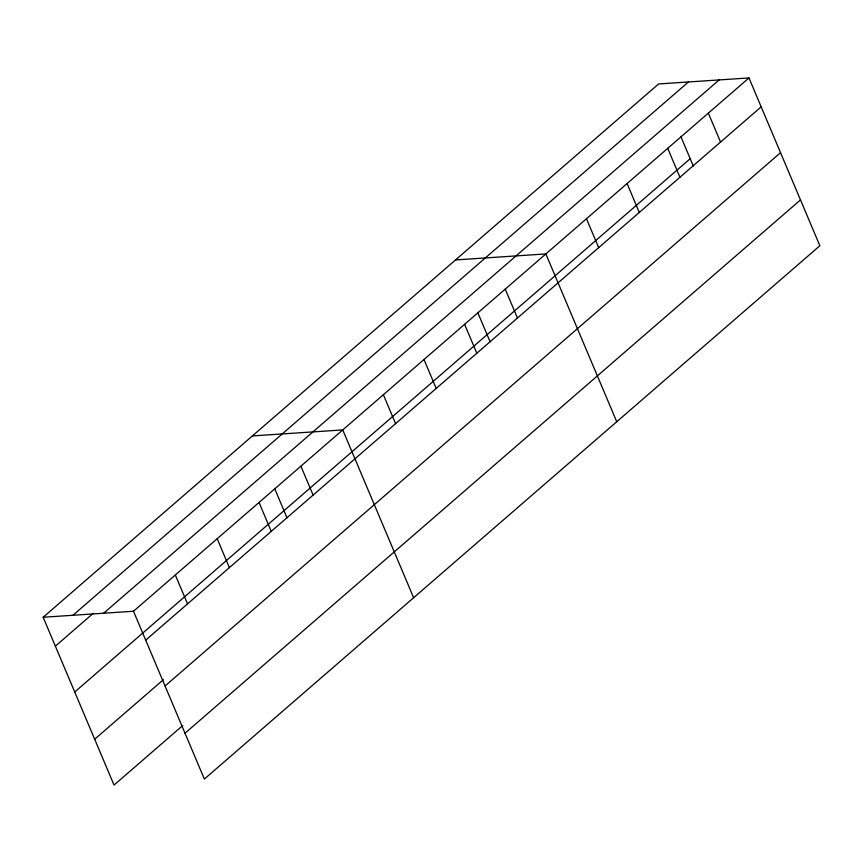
<?xml version="1.0" encoding="UTF-8"?>
<svg xmlns="http://www.w3.org/2000/svg" width="863" height="863" viewBox="0 0 863 863"><rect width="100%" height="100%" fill="white"/><g stroke="black" fill="none" stroke-linecap="round" stroke-linejoin="round"><path stroke-width="1.29" d="M43.15 617.25L658.631 83.948L748.965 77.94L819.85 245.75L204.369 779.052L133.485 611.241L43.15 617.25L114.035 785.06L182.794 725.481M72.956 615.265L688.437 81.963M55.361 646.16L93.236 613.356M103.668 613.226L719.149 79.925M133.485 611.241L748.965 77.94M74.725 691.997L690.206 158.695M145.696 640.152L761.177 106.85M94.671 739.224L163.431 679.645M165.06 685.988L780.54 152.686M185.006 733.216L800.486 199.914M455.524 259.936L545.858 253.927L616.743 421.737M252.417 435.923L342.74 429.914L413.636 597.735M708.34 113.139L720.551 142.05M680.788 136.397L693.28 165.966M667.714 148.339L679.936 177.249M627.099 183.528L639.31 212.449M586.473 218.727L598.685 247.649M505.233 289.127L517.444 318.037M477.681 312.395L490.173 341.953M464.607 324.326L476.829 353.237M423.992 359.526L436.203 388.436M383.366 394.715L395.578 423.636M300.896 466.182L313.107 495.092M274.574 488.382L287.055 517.94M259.04 502.449L271.252 531.36M217.185 538.706L229.396 567.627M175.329 574.974L187.551 603.884"/></g></svg>
